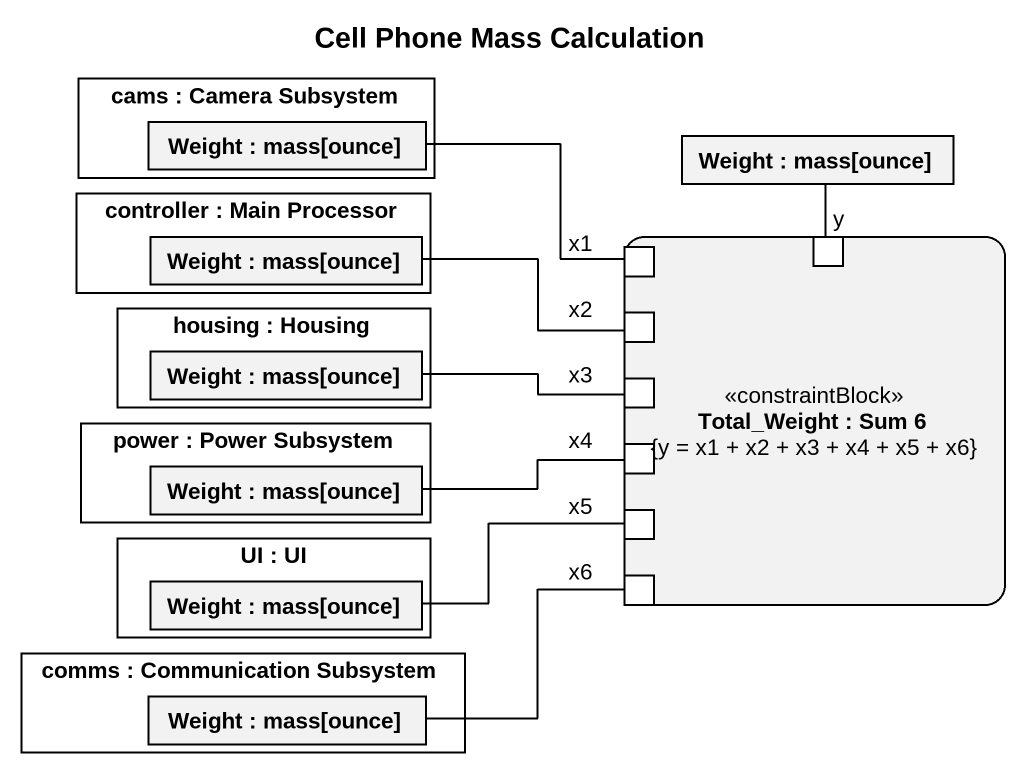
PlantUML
@startuml
title Cell Phone Mass Calculation
rectangle "cams : Camera Subsystem" as cams {
  rectangle "Weight : mass[ounce]" as Weight
}
rectangle "Weight : mass[ounce]" as Weight_2
rectangle "controller : Main Processor" as controller {
  rectangle "Weight : mass[ounce]" as Weight_3
}
rectangle "Total_Weight : Sum 6\n{y = x1 + x2 + x3 + x4 + x5 + x6}" as Total_Weight <<constraintBlock>> {
  port x1
  port y
  port x2
  port x3
  port x4
  port x5
  port x6
}
rectangle "housing : Housing" as housing {
  rectangle "Weight : mass[ounce]" as Weight_4
}
rectangle "power : Power Subsystem" as power {
  rectangle "Weight : mass[ounce]" as Weight_5
}
rectangle "UI : UI" as UI {
  rectangle "Weight : mass[ounce]" as Weight_6
}
rectangle "comms : Communication Subsystem" as comms {
  rectangle "Weight : mass[ounce]" as Weight_7
}
Weight -right- x1
Weight_2 -- y
Weight_3 -right- x2
Weight_4 -right- x3
Weight_5 -right- x4
Weight_6 -right- x5
Weight_7 -right- x6
@enduml
